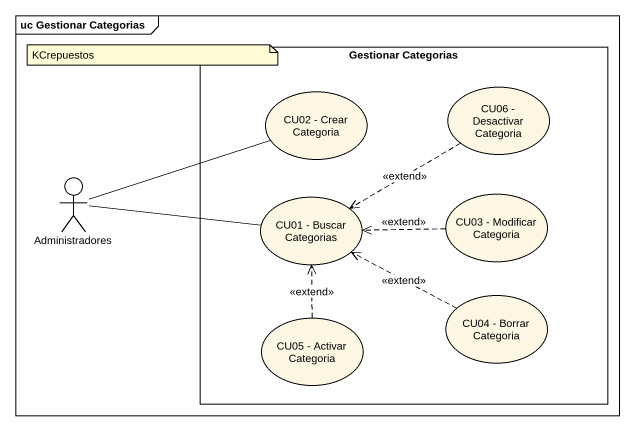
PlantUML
@startuml
mainframe uc Gestionar Categorias
rectangle "Gestionar Categorias" as Gestionar_Categorias {
  usecase "CU02 - Crear Categoria" as CU02_Crear_Categoria
  usecase "CU06 - Desactivar Categoria" as CU06_Desactivar_Categoria
  usecase "CU01 - Buscar Categorias" as CU01_Buscar_Categorias
  usecase "CU03 - Modificar Categoria" as CU03_Modificar_Categoria
  usecase "CU05 - Activar Categoria" as CU05_Activar_Categoria
  usecase "CU04 - Borrar Categoria" as CU04_Borrar_Categoria
}
actor Administradores
CU02_Crear_Categoria -left- Administradores
CU06_Desactivar_Categoria .left.> CU01_Buscar_Categorias : <<extend>>
Administradores -right- CU01_Buscar_Categorias
CU03_Modificar_Categoria .left.> CU01_Buscar_Categorias : <<extend>>
CU05_Activar_Categoria .up.> CU01_Buscar_Categorias : <<extend>>
CU04_Borrar_Categoria .left.> CU01_Buscar_Categorias : <<extend>>
note as N1
  KCrepuestos
end note
@enduml
